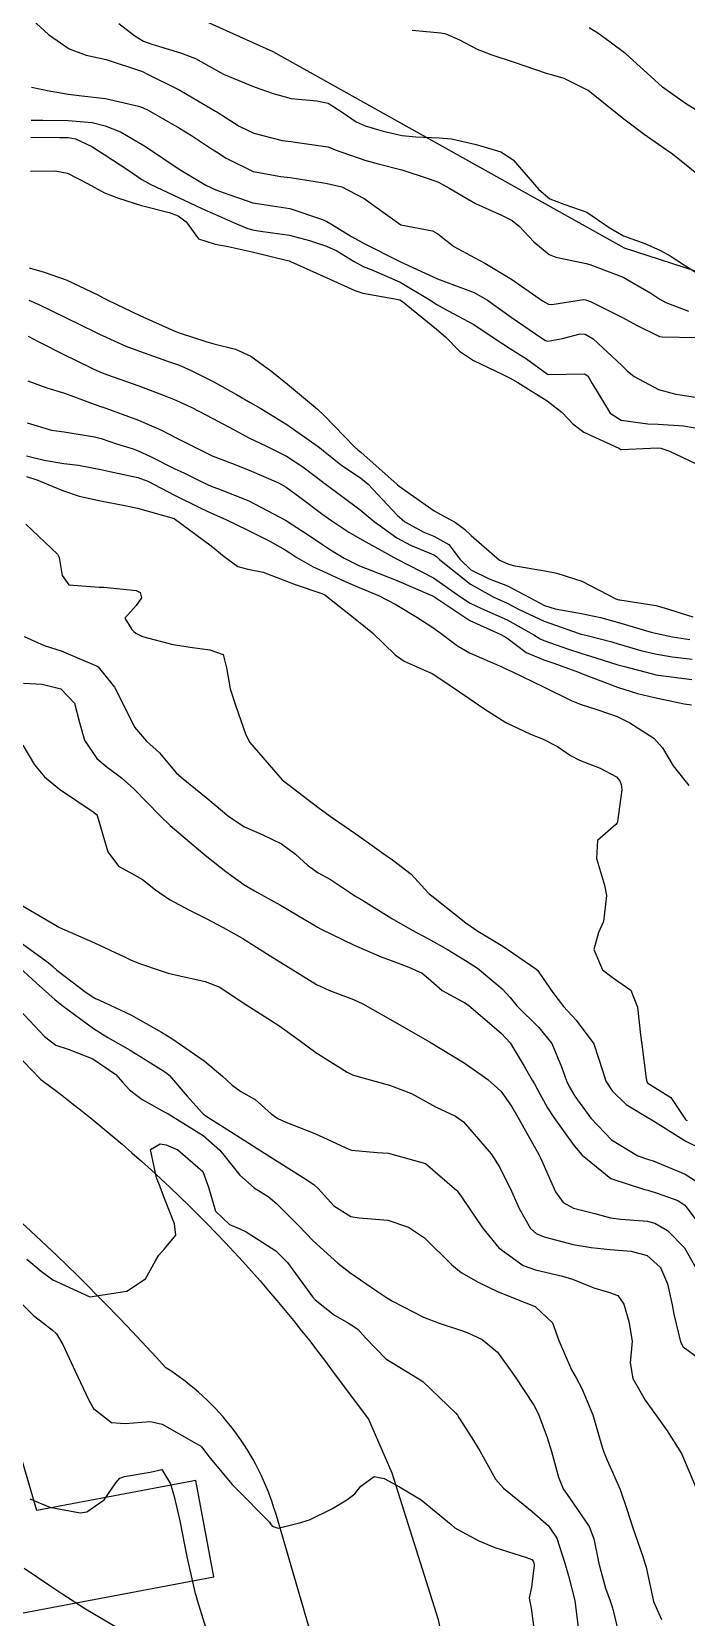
# Model space of a CAD drawing. Header units: metres. Extents: x 318500 to 325275, y 7408834 to 7428799.
# Drawn here: x 320989 to 321024.3, y 7424625.2 to 7424710.7 of the extents above; entities that cross this region are included whole.
import ezdxf

# ---------------------------------------------------------------- set-up
doc = ezdxf.new("R2010")
doc.units = ezdxf.units.M
doc.header["$MEASUREMENT"] = 0
for name, color, linetype in [('Curvas de Nivel 1m', 11, 'Continuous'), ('Curvas de Nivel 5m', 15, 'Continuous'), ('Edificações', 30, 'Continuous'), ('Hidrografia', 140, 'Continuous'), ('Vias Primárias', 230, 'Continuous')]:
    doc.layers.add(name, color=color, linetype=linetype)

msp = doc.modelspace()

# ---------------------------------------------------------------- linework, layer by layer
at = {"layer": 'Curvas de Nivel 1m', "flags": 128}
for points, elevation in [([(320993.724, 7424711.108), (320994.593, 7424710.447), (320995.066, 7424710.162), (320995.51, 7424709.988), (320997.057, 7424709.524), (320997.866, 7424709.222), (320999.043, 7424708.561), (320999.369, 7424708.385), (321001.03, 7424707.692), (321002.048, 7424707.326), (321003.021, 7424707.064), (321004.397, 7424706.942), (321005.018, 7424706.822), (321005.824, 7424706.298), (321006.521, 7424705.803), (321007.003, 7424705.588), (321007.971, 7424705.299), (321008.998, 7424705.068), (321009.741, 7424704.992), (321010.997, 7424704.944), (321011.66, 7424704.883), (321012.994, 7424704.59), (321014.314, 7424704.187), (321014.984, 7424703.755), (321016.373, 7424702.159), (321016.953, 7424701.652), (321017.71, 7424701.377), (321018.942, 7424700.937), (321020.16, 7424700.108), (321020.926, 7424699.67), (321022.083, 7424699.244), (321022.918, 7424698.879), (321023.437, 7424698.584), (321024.274, 7424698.05), (321024.904, 7424697.655)], 779), ([(321024.973, 7424702.936), (321023.562, 7424704.061), (321023.232, 7424704.306), (321022.994, 7424704.459), (321022.045, 7424705.129), (321021.008, 7424705.898), (321020.764, 7424706.102), (321019.031, 7424707.502), (321017.729, 7424708.14), (321017.043, 7424708.337), (321016.781, 7424708.417), (321015.052, 7424708.997), (321013.842, 7424709.408), (321013.063, 7424709.714), (321012.105, 7424710.214), (321011.376, 7424710.528), (321011.074, 7424710.589), (321009.544, 7424710.723)], 779), ([(320989.027, 7424707.669), (320990.073, 7424707.461), (320991.022, 7424707.293), (320991.735, 7424707.204), (320993.019, 7424707.064), (320994.798, 7424706.658), (320995.012, 7424706.583), (320995.305, 7424706.437), (320997, 7424705.465), (320997.648, 7424705.062), (320998.677, 7424704.395), (320998.987, 7424704.192), (320999.515, 7424703.849), (321000.972, 7424703.135), (321002.452, 7424702.86), (321002.967, 7424702.804), (321004.759, 7424702.517), (321004.963, 7424702.483), (321005.749, 7424702.298), (321006.951, 7424701.673), (321008.93, 7424700.26), (321010.628, 7424699.936), (321010.925, 7424699.776), (321011.785, 7424699.083), (321012.913, 7424698.479), (321013.461, 7424698.194), (321014.897, 7424697.335), (321016.561, 7424696.155), (321016.878, 7424695.984), (321017.057, 7424695.967), (321018.094, 7424696.132), (321018.765, 7424696.238), (321018.882, 7424696.222), (321019.153, 7424696.117), (321020.867, 7424695.254), (321021.623, 7424694.85), (321022.862, 7424694.244), (321023.01, 7424694.216), (321024.861, 7424694.188)], 781), ([(320989.004, 7424705.893), (320989.627, 7424705.89), (320991.004, 7424705.879), (320992.291, 7424705.768), (320993.001, 7424705.595), (320993.813, 7424705.273), (320994.992, 7424704.593), (320995.215, 7424704.438), (320996.973, 7424703.26), (320998.413, 7424702.398), (320998.956, 7424702.15), (320999.348, 7424701.99), (321000.946, 7424701.436), (321002.01, 7424701.283), (321002.942, 7424701.144), (321004.708, 7424700.539), (321004.932, 7424700.438), (321005.147, 7424700.307), (321006.263, 7424699.629), (321006.92, 7424699.266), (321008.91, 7424698.26), (321010.897, 7424697.352), (321012.258, 7424696.841), (321012.886, 7424696.603), (321013.593, 7424696.193), (321014.867, 7424695.285), (321016.517, 7424694.155), (321016.725, 7424694.028), (321016.848, 7424693.992), (321017.648, 7424694.138), (321018.598, 7424694.38), (321018.854, 7424694.362), (321019.294, 7424694.116), (321020.836, 7424692.676), (321021.132, 7424692.393), (321021.508, 7424692.09), (321022.82, 7424691.381), (321023.752, 7424691.12), (321024.814, 7424690.97)], 782), ([(320988.995, 7424704.985), (320990.534, 7424704.965), (320990.995, 7424704.959), (320991.396, 7424704.896), (320992.284, 7424704.481), (320992.983, 7424704.031), (320994.207, 7424703.216), (320994.964, 7424702.708), (320995.447, 7424702.435), (320996.95, 7424701.726), (320998.212, 7424701.13), (320998.936, 7424700.805), (320999.908, 7424700.375), (321000.631, 7424700.068), (321000.926, 7424699.984), (321001.365, 7424699.916), (321002.924, 7424699.693), (321004.006, 7424699.409), (321004.918, 7424699.112), (321005.472, 7424698.858), (321006.406, 7424698.288), (321006.906, 7424698.013), (321007.335, 7424697.845), (321008.894, 7424697.163), (321010.454, 7424696.236), (321010.876, 7424695.955), (321011.48, 7424695.612), (321012.86, 7424694.886), (321013.909, 7424694.189), (321014.844, 7424693.569), (321015.7, 7424693.028), (321016.831, 7424692.211), (321016.876, 7424692.195), (321018.831, 7424692.232), (321019.007, 7424692.118), (321019.245, 7424691.695), (321020.204, 7424690.106), (321020.796, 7424689.719), (321022.241, 7424689.525), (321022.794, 7424689.517), (321024.162, 7424689.418), (321024.793, 7424689.317)], 783), ([(320988.969, 7424703.151), (320990.302, 7424703.175), (320990.968, 7424703.035), (320992.043, 7424702.484), (320992.953, 7424701.987), (320993.708, 7424701.699), (320994.943, 7424701.289), (320996.445, 7424700.917), (320996.935, 7424700.745), (320997.351, 7424700.414), (320998.021, 7424699.503), (320998.918, 7424699.211), (320999.625, 7424699.087), (321000.914, 7424698.801), (321002.814, 7424698.341), (321002.91, 7424698.309), (321002.973, 7424698.275), (321004.897, 7424697.423), (321006.456, 7424696.717), (321006.884, 7424696.576), (321008.606, 7424696.263), (321008.879, 7424696.214), (321009.019, 7424696.116), (321010.856, 7424694.639), (321011.334, 7424694.223), (321012.085, 7424693.454), (321012.837, 7424692.942), (321014.426, 7424692.184), (321014.827, 7424691.992), (321015.236, 7424691.761), (321016.809, 7424690.761), (321017.614, 7424690.138), (321018.188, 7424689.523), (321018.79, 7424689.076), (321020.67, 7424688.212), (321020.781, 7424688.152), (321020.823, 7424688.142), (321022.782, 7424688.231), (321022.932, 7424688.218), (321023.398, 7424688.061), (321024.771, 7424687.411)], 784), ([(320988.875, 7424696.194), (320989.425, 7424695.962), (320990.862, 7424695.268), (320992.468, 7424694.476), (320992.726, 7424694.349), (320992.848, 7424694.288), (320994.115, 7424693.723), (320994.84, 7424693.442), (320996.345, 7424692.914), (320996.833, 7424692.738), (320997.065, 7424692.649), (320997.625, 7424692.408), (320998.821, 7424691.809), (321000.064, 7424691.118), (321000.805, 7424690.686), (321001.375, 7424690.354), (321002.787, 7424689.497), (321004.466, 7424688.315), (321004.641, 7424688.184), (321004.768, 7424688.075), (321005.75, 7424687.286), (321006.753, 7424686.623), (321007.167, 7424686.276), (321008.725, 7424684.599), (321009.144, 7424684.254), (321010.159, 7424683.683), (321010.712, 7424683.468), (321011.514, 7424683.024), (321012.122, 7424682.209), (321012.692, 7424681.659), (321013.691, 7424681.184), (321014.679, 7424680.8), (321015.863, 7424680.162), (321016.664, 7424679.746), (321017.239, 7424679.564), (321018.658, 7424679.305), (321019.681, 7424679.084), (321020.651, 7424678.821), (321022.415, 7424678.302), (321022.643, 7424678.244), (321023.57, 7424678.056), (321024.493, 7424677.897)], 786), ([(320988.847, 7424694.248), (320989.384, 7424693.975), (320990.837, 7424693.24), (320991.331, 7424692.989), (320992.381, 7424692.477), (320992.827, 7424692.283), (320993.117, 7424692.175), (320994.817, 7424691.575), (320996.172, 7424691.064), (320996.806, 7424690.805), (320997.666, 7424690.407), (320998.792, 7424689.824), (320999.947, 7424689.208), (321000.776, 7424688.763), (321001.645, 7424688.351), (321002.764, 7424687.79), (321003.64, 7424687.208), (321004.751, 7424686.362), (321004.779, 7424686.339), (321004.829, 7424686.309), (321006.729, 7424684.9), (321007.496, 7424684.272), (321008.711, 7424683.387), (321009.446, 7424682.988), (321010.702, 7424682.468), (321010.853, 7424682.379), (321011.01, 7424682.225), (321012.68, 7424680.889), (321013.946, 7424680.187), (321014.665, 7424679.857), (321015.308, 7424679.522), (321016.651, 7424678.889), (321018.541, 7424678.222), (321018.641, 7424678.195), (321018.961, 7424678.117), (321020.305, 7424677.772), (321020.636, 7424677.676), (321021.865, 7424677.315), (321022.631, 7424677.131), (321023.548, 7424676.975), (321024.628, 7424676.838)], 787), ([(320988.82, 7424691.855), (320989.859, 7424691.465), (320990.81, 7424691.18), (320992.743, 7424690.471), (320992.8, 7424690.452), (320992.827, 7424690.443), (320994.789, 7424689.735), (320996.025, 7424689.184), (320996.776, 7424688.802), (320997.538, 7424688.408), (320998.366, 7424687.996), (320998.764, 7424687.813), (320999.796, 7424687.41), (321000.757, 7424687.041), (321002.343, 7424686.344), (321002.747, 7424686.112), (321003.483, 7424685.585), (321004.725, 7424684.647), (321005.216, 7424684.303), (321006.125, 7424683.699), (321006.711, 7424683.343), (321008.7, 7424682.26), (321010.685, 7424681.224), (321012.143, 7424680.208), (321012.665, 7424679.864), (321013.274, 7424679.58), (321014.652, 7424678.959), (321016.095, 7424678.158), (321016.431, 7424677.946), (321016.637, 7424677.85), (321017.91, 7424677.409), (321018.63, 7424677.169), (321019.441, 7424676.925), (321020.624, 7424676.548), (321020.972, 7424676.443), (321022.423, 7424676.073), (321022.619, 7424676.022), (321022.678, 7424676.01), (321024.616, 7424675.753)], 788), ([(320988.786, 7424689.584), (320990.106, 7424689.181), (320990.779, 7424689.092), (320992.419, 7424688.832), (320992.774, 7424688.741), (320993.597, 7424688.458), (320994.498, 7424688.175), (320994.766, 7424688.078), (320995.432, 7424687.764), (320996.757, 7424687.112), (320997.225, 7424686.883), (320998.208, 7424686.398), (320998.746, 7424686.153), (320999.109, 7424686.02), (321000.735, 7424685.381), (321002.72, 7424684.34), (321003.926, 7424683.539), (321004.707, 7424683.034), (321005.146, 7424682.745), (321005.867, 7424682.292), (321006.694, 7424681.875), (321007.346, 7424681.617), (321008.683, 7424681.105), (321010.634, 7424680.268), (321010.67, 7424680.25), (321010.697, 7424680.23), (321012.651, 7424678.926), (321014.321, 7424678.183), (321014.638, 7424677.997), (321015.674, 7424677.208), (321016.627, 7424676.805), (321017.126, 7424676.644), (321018.549, 7424676.121), (321018.62, 7424676.091), (321018.666, 7424676.073), (321020.609, 7424675.334), (321021.685, 7424675.002), (321022.601, 7424674.771), (321024.197, 7424674.445), (321024.595, 7424674.382)], 789), ([(320988.752, 7424686.687), (320989.312, 7424686.514), (320990.741, 7424685.914), (320991.594, 7424685.63), (320992.734, 7424685.38), (320994.048, 7424685.132), (320994.728, 7424684.98), (320996.72, 7424684.42), (320998.699, 7424682.961), (320999.408, 7424682.379), (321000.148, 7424681.832), (321000.683, 7424681.699), (321001.505, 7424681.529), (321002.678, 7424681.094), (321003.226, 7424680.879), (321004.671, 7424680.391), (321004.839, 7424680.307), (321006.649, 7424678.872), (321007.397, 7424678.272), (321008.628, 7424677.086), (321009.104, 7424676.732), (321010.24, 7424676.236), (321010.618, 7424676.067), (321011.034, 7424675.804), (321012.598, 7424674.742), (321013.396, 7424674.192), (321014.579, 7424673.435), (321015.92, 7424672.809), (321016.566, 7424672.544), (321017.374, 7424672.138), (321018.073, 7424671.645), (321018.553, 7424671.4), (321019.678, 7424670.979), (321020.544, 7424670.505), (321020.73, 7424670.285), (321020.804, 7424670.096), (321020.829, 7424669.802), (321020.611, 7424668.098), (321020.589, 7424668.018), (321020.507, 7424667.93), (321019.53, 7424667.074), (321019.465, 7424666.11), (321019.901, 7424664.67), (321020.005, 7424664.105), (321019.845, 7424662.7), (321019.585, 7424662.108), (321019.33, 7424661.197), (321019.801, 7424660.106), (321020.395, 7424659.649), (321021.317, 7424659.014), (321021.69, 7424658.08), (321021.845, 7424656.59), (321021.913, 7424656.077), (321022.142, 7424654.253), (321022.18, 7424654.072), (321022.239, 7424653.991), (321022.319, 7424653.944), (321023.477, 7424653.218), (321024.263, 7424652.041), (321024.299, 7424652.006), (321024.366, 7424651.972)], 791), ([(320988.714, 7424684.13), (320990.42, 7424682.503), (320990.506, 7424682.319), (320990.679, 7424681.363), (320991.034, 7424680.847), (320992.673, 7424680.735), (320992.927, 7424680.721), (320994.671, 7424680.54), (320994.874, 7424680.438), (320994.952, 7424680.151), (320994.659, 7424679.739), (320994.051, 7424679.047), (320994.431, 7424678.443), (320994.532, 7424678.335), (320994.638, 7424678.248), (320995.008, 7424678.065), (320996.632, 7424677.644), (320997.707, 7424677.48), (320998.63, 7424677.354), (320999.347, 7424677.099), (320999.536, 7424676.376), (320999.736, 7424675.24), (321000.02, 7424674.369), (321000.566, 7424672.764), (321000.785, 7424672.358), (321002.54, 7424670.34), (321004.518, 7424668.823), (321005.239, 7424668.299), (321006.497, 7424667.44), (321008.138, 7424666.263), (321008.478, 7424666.029), (321009.483, 7424665.258), (321010.427, 7424664.23), (321010.46, 7424664.2), (321010.6, 7424664.085), (321012.436, 7424662.63), (321013.081, 7424662.193), (321014.418, 7424661.38), (321016.208, 7424660.153), (321016.305, 7424660.058), (321016.398, 7424659.923), (321017.124, 7424658.875), (321017.689, 7424658.13), (321018.369, 7424657.393), (321019.336, 7424656.11), (321019.817, 7424654.616), (321019.979, 7424654.103), (321020.315, 7424653.578), (321021.067, 7424652.848), (321022.3, 7424652.11), (321022.324, 7424652.093), (321022.356, 7424652.069), (321024.283, 7424650.874), (321026.017, 7424650.023)], 792), ([(320988.633, 7424678.059), (320989.71, 7424677.587), (320990.622, 7424677.288), (320992.563, 7424676.47), (320992.61, 7424676.439), (320993.491, 7424675.345), (320993.951, 7424674.45), (320994.571, 7424673.185), (320995.225, 7424672.433), (320995.924, 7424671.797), (320996.546, 7424671.046), (320996.839, 7424670.703), (320997.197, 7424670.403), (320998.524, 7424669.326), (320999.65, 7424668.373), (321000.502, 7424667.812), (321001.452, 7424667.394), (321002.488, 7424666.895), (321003.252, 7424666.328), (321003.889, 7424665.734), (321004.47, 7424665.336), (321005.132, 7424664.965), (321006.168, 7424664.284), (321006.457, 7424664.09), (321006.912, 7424663.817), (321008.439, 7424662.871), (321009.536, 7424662.243), (321010.423, 7424661.769), (321011.438, 7424661.192), (321012.406, 7424660.612), (321013.054, 7424660.193), (321014.389, 7424659.077), (321014.812, 7424658.601), (321015.182, 7424658.168), (321016.363, 7424656.99), (321017.06, 7424656.139), (321017.587, 7424654.875), (321017.852, 7424654.127), (321018.003, 7424653.811), (321018.312, 7424653.29), (321019.164, 7424652.111), (321020.283, 7424650.937), (321021.702, 7424650.079), (321022.267, 7424649.882), (321022.525, 7424649.807), (321024.256, 7424649.095), (321025.88, 7424648.024)], 793), ([(320988.6, 7424675.559), (320989.594, 7424675.499), (320990.597, 7424675.24), (320991.347, 7424674.482), (320991.613, 7424673.441), (320991.874, 7424672.477), (320992.55, 7424671.496), (320993.107, 7424671.023), (320993.879, 7424670.45), (320994.531, 7424669.848), (320995.931, 7424668.419), (320996.502, 7424667.883), (320998.256, 7424666.392), (320998.478, 7424666.212), (320999.504, 7424665.408), (321000.463, 7424664.7), (321001.041, 7424664.354), (321002.449, 7424663.595), (321004.208, 7424662.539), (321004.431, 7424662.405), (321004.599, 7424662.307), (321006.417, 7424661.433), (321007.867, 7424660.806), (321008.405, 7424660.6), (321009.354, 7424660.246), (321010.079, 7424659.917), (321010.394, 7424659.654), (321011.155, 7424658.985), (321012.381, 7424658.321), (321012.569, 7424658.198), (321014.357, 7424656.678), (321014.821, 7424656.173), (321015.581, 7424654.912), (321016.006, 7424654.155), (321016.122, 7424653.957), (321016.315, 7424653.623), (321016.835, 7424652.671), (321017.165, 7424652.137), (321018.277, 7424650.608), (321018.695, 7424650.116), (321020.251, 7424648.854), (321022.057, 7424648.258), (321022.242, 7424648.218), (321022.733, 7424648.063), (321023.863, 7424647.672), (321024.234, 7424647.412), (321025.281, 7424646.029)], 794), ([(320988.446, 7424663.598), (320990.348, 7424662.491), (320990.429, 7424662.438), (320990.533, 7424662.384), (320992.416, 7424661.557), (320994.071, 7424660.779), (320994.403, 7424660.626), (320994.899, 7424660.433), (320996.02, 7424660.039), (320996.395, 7424659.926), (320997.02, 7424659.778), (320998.391, 7424659.475), (320999.175, 7424659.166), (321000.38, 7424658.36), (321002.361, 7424657.094), (321003.448, 7424656.319), (321004.34, 7424655.639), (321006.028, 7424654.581), (321006.322, 7424654.445), (321006.874, 7424654.274), (321008.316, 7424653.879), (321009.5, 7424653.43), (321010.308, 7424652.984), (321010.79, 7424652.708), (321011.866, 7424652.207), (321012.296, 7424651.911), (321013.789, 7424650.185), (321014.259, 7424649.451), (321014.883, 7424648.17), (321015.312, 7424647.245), (321015.911, 7424646.155), (321016.216, 7424645.885), (321016.647, 7424645.709), (321018.208, 7424645.303), (321019.183, 7424645.133), (321020.204, 7424645.024), (321021.346, 7424644.94), (321022.2, 7424644.708), (321022.927, 7424644.059), (321023.306, 7424643.182), (321023.543, 7424642.049), (321023.648, 7424641.541), (321024.005, 7424640.042), (321024.136, 7424639.782), (321025.026, 7424639.131)], 796), ([(320988.416, 7424661.584), (320989.925, 7424660.497), (320990.177, 7424660.273), (320990.396, 7424660.083), (320991.977, 7424658.881), (320992.381, 7424658.614), (320992.474, 7424658.562), (320992.686, 7424658.465), (320994.369, 7424657.674), (320996.032, 7424656.738), (320996.352, 7424656.552), (320996.578, 7424656.408), (320998.332, 7424655.199), (320999.324, 7424654.375), (320999.832, 7424653.884), (321000.312, 7424653.545), (321001.078, 7424653.119), (321001.946, 7424652.335), (321002.296, 7424652.081), (321002.735, 7424651.884), (321004.285, 7424651.277), (321006.117, 7424650.438), (321006.272, 7424650.383), (321007.651, 7424650.259), (321008.269, 7424650.213), (321008.31, 7424650.209), (321010.261, 7424649.663), (321011.943, 7424648.204), (321012.076, 7424648.04), (321012.236, 7424647.82), (321013.323, 7424646.189), (321014.204, 7424645.115), (321015.522, 7424644.16), (321016.187, 7424643.924), (321017.644, 7424643.59), (321018.18, 7424643.423), (321019.321, 7424642.96), (321020.169, 7424642.717), (321020.623, 7424642.549), (321020.938, 7424642.088), (321021.212, 7424641.146), (321021.4, 7424640.081), (321021.279, 7424638.926), (321021.435, 7424638.08), (321022.092, 7424636.899), (321022.712, 7424636.061), (321023.281, 7424635.261), (321024.06, 7424634.04), (321024.899, 7424632.031)], 797), ([(320988.397, 7424660.214), (320989.276, 7424659.394), (320990.3, 7424658.491), (320990.379, 7424658.428), (320990.659, 7424658.204), (320992.357, 7424656.943), (320993.141, 7424656.458), (320994.34, 7424655.78), (320996.014, 7424654.725), (320996.322, 7424654.523), (320996.456, 7424654.409), (320997.416, 7424653.292), (320998.215, 7424652.391), (320998.299, 7424652.318), (320998.526, 7424652.157), (321000.28, 7424651.043), (321001.388, 7424650.343), (321002.262, 7424649.785), (321003.656, 7424648.909), (321004.243, 7424648.529), (321004.467, 7424648.307), (321005.312, 7424647.375), (321006.225, 7424646.802), (321006.677, 7424646.726), (321008.224, 7424646.616), (321009.339, 7424646.239), (321010.211, 7424645.651), (321011.682, 7424644.208), (321012.184, 7424643.79), (321013.102, 7424643.261), (321014.169, 7424642.752), (321015.666, 7424642.155), (321016.158, 7424641.957), (321017.097, 7424641.083), (321017.437, 7424640.131), (321018.116, 7424638.549), (321018.373, 7424638.117), (321018.68, 7424637.536), (321019.28, 7424636.108), (321019.785, 7424634.38), (321019.873, 7424634.102), (321020.054, 7424633.679), (321020.751, 7424632.083), (321021.126, 7424630.972), (321021.413, 7424630.076), (321021.985, 7424628.422), (321022.103, 7424628.068), (321022.142, 7424627.903), (321022.541, 7424626.061), (321022.973, 7424625.087)], 798), ([(320988.371, 7424657.942), (320989.723, 7424656.499), (320990.343, 7424656.033), (320991.001, 7424655.822), (320992.333, 7424655.309), (320993.563, 7424654.451), (320993.921, 7424654.051), (320994.312, 7424653.626), (320994.993, 7424653.116), (320996.254, 7424652.411), (320996.3, 7424652.391), (320996.335, 7424652.374), (320998.282, 7424651.164), (320999.166, 7424650.377), (321000.25, 7424649.042), (321001.023, 7424648.348), (321001.78, 7424647.881), (321002.232, 7424647.513), (321003.405, 7424646.318), (321004.208, 7424645.491), (321005.535, 7424644.29), (321006.183, 7424643.786), (321007.668, 7424642.757), (321008.163, 7424642.443), (321008.484, 7424642.247), (321010.152, 7424641.383), (321010.987, 7424641.056), (321012.145, 7424640.681), (321012.504, 7424640.555), (321013.302, 7424640.183), (321014.13, 7424639.485), (321015.096, 7424638.16), (321016.087, 7424636.631), (321016.339, 7424636.146), (321016.818, 7424634.889), (321017.042, 7424634.135), (321017.417, 7424632.751), (321017.674, 7424632.125), (321018.023, 7424631.635), (321019.084, 7424630.104), (321019.334, 7424629.441), (321019.604, 7424628.096), (321019.96, 7424626.778), (321020.2, 7424626.088), (321020.326, 7424625.706), (321020.729, 7424624.082)], 799), ([(320988.159, 7424642.436), (320989.124, 7424641.479), (320990.142, 7424640.697), (320990.375, 7424640.488), (320990.717, 7424639.899), (320991.371, 7424638.477), (320992.087, 7424636.939), (320992.36, 7424636.466), (320993.332, 7424635.71), (320994.072, 7424635.647), (320995.414, 7424635.761), (320996.072, 7424635.613), (320997.889, 7424634.564), (320998.061, 7424634.474), (320998.126, 7424634.454), (320998.183, 7424634.388), (320998.644, 7424633.789), (320999.842, 7424632.363), (321000.027, 7424632.158), (321001.854, 7424630.332), (321001.912, 7424630.244), (321001.998, 7424630.107), (321002.309, 7424630.015), (321003.541, 7424630.315), (321003.888, 7424630.425), (321004.002, 7424630.465), (321005.238, 7424631.066), (321006.019, 7424631.533), (321006.441, 7424631.856), (321006.776, 7424632.269), (321007.498, 7424632.798), (321008.036, 7424632.683), (321008.863, 7424632.242), (321010.02, 7424631.539), (321011.643, 7424630.205), (321011.829, 7424630.034), (321011.997, 7424629.932), (321013.128, 7424629.319), (321013.988, 7424628.959), (321015.705, 7424628.43), (321015.982, 7424628.318), (321016.065, 7424628.233), (321016.1, 7424628.148), (321016.12, 7424628.006), (321015.96, 7424626.821), (321015.849, 7424626.254), (321015.86, 7424626.151), (321015.945, 7424625.69), (321016.123, 7424624.338)], 801), ([(320988.926, 7424631.597), (320990.01, 7424631.131), (320991.647, 7424630.832), (320992.006, 7424630.889), (320992.938, 7424631.534), (320993.577, 7424632.447), (320993.783, 7424632.694), (320994.035, 7424632.784), (320995.427, 7424633.031), (320996.041, 7424633.173), (320996.509, 7424632.405), (320996.715, 7424631.708), (320997.026, 7424630.4), (320997.275, 7424629.109), (320997.414, 7424628.396), (320997.848, 7424626.495), (320997.871, 7424626.391), (320997.946, 7424626.12), (320998.497, 7424624.381)], 802), ([(320988.633, 7424627.847), (320989.957, 7424626.95), (320990.658, 7424626.483), (320991.938, 7424625.654), (320993.813, 7424624.551)], 803)]:
    msp.add_lwpolyline(points, dxfattribs=dict(at, elevation=elevation))
at = {"layer": 'Curvas de Nivel 5m', "flags": 128}
for points, elevation in [([(320989.078, 7424711.301), (320989.946, 7424710.511), (320991.059, 7424709.737), (320991.973, 7424709.406), (320993.05, 7424709.16), (320994.951, 7424708.532), (320995.041, 7424708.494), (320995.167, 7424708.439), (320997.026, 7424707.515), (320998.937, 7424706.391), (320998.984, 7424706.364), (320999.01, 7424706.344), (321000.208, 7424705.578), (321000.998, 7424705.194), (321002.532, 7424704.807), (321002.994, 7424704.741), (321003.36, 7424704.701), (321004.992, 7424704.468), (321005.108, 7424704.425), (321005.383, 7424704.304), (321006.982, 7424703.741), (321007.71, 7424703.542), (321008.974, 7424703.214), (321010.463, 7424702.742), (321010.965, 7424702.547), (321011.57, 7424702.221), (321012.948, 7424701.413), (321014.355, 7424700.77), (321014.935, 7424700.496), (321015.315, 7424700.174), (321016.093, 7424699.334), (321016.915, 7424698.66), (321017.276, 7424698.506), (321018.911, 7424698.171), (321019.111, 7424698.118), (321020.9, 7424697.444), (321022.398, 7424696.567), (321022.883, 7424696.243), (321023.206, 7424696.065), (321024.435, 7424695.606)], 780), ([(321025.014, 7424706.329), (321024.274, 7424706.799), (321023.034, 7424707.672), (321022.595, 7424708.077), (321021.06, 7424709.464), (321020.216, 7424710.109), (321019.552, 7424710.593), (321019.078, 7424710.881)], 780), ([(320988.901, 7424697.937), (320989.706, 7424697.704), (320990.892, 7424697.286), (320992.597, 7424696.474), (320992.878, 7424696.329), (320993.14, 7424696.202), (320994.864, 7424695.37), (320996.75, 7424694.522), (320996.851, 7424694.48), (320997.038, 7424694.417), (320998.41, 7424693.961), (320998.845, 7424693.84), (321000.02, 7424693.551), (321000.838, 7424693.184), (321001.975, 7424692.349), (321002.82, 7424691.662), (321004.432, 7424690.316), (321004.795, 7424689.981), (321006.424, 7424688.285), (321006.608, 7424688.122), (321006.767, 7424687.995), (321008.731, 7424686.26), (321008.75, 7424686.243), (321008.831, 7424686.177), (321010.729, 7424684.839), (321011.867, 7424684.213), (321012.364, 7424683.853), (321012.713, 7424683.507), (321014.247, 7424682.185), (321014.697, 7424681.99), (321014.972, 7424681.9), (321016.692, 7424681.604), (321017.343, 7424681.488), (321018.684, 7424681.05), (321020.519, 7424680.102), (321020.669, 7424680.049), (321020.733, 7424680.036), (321022.665, 7424679.73), (321023.114, 7424679.612), (321024.656, 7424679.128)], 785), ([(320988.763, 7424687.799), (320989.707, 7424687.564), (320990.759, 7424687.394), (320991.564, 7424687.294), (320992.756, 7424687.06), (320993.249, 7424686.957), (320994.752, 7424686.645), (320995.299, 7424686.435), (320996.739, 7424685.686), (320998.15, 7424684.977), (320998.725, 7424684.719), (320999.502, 7424684.378), (321000.711, 7424683.785), (321001.834, 7424683.217), (321002.696, 7424682.733), (321002.939, 7424682.581), (321003.327, 7424682.33), (321004.204, 7424681.829), (321004.689, 7424681.607), (321005.933, 7424681.04), (321006.676, 7424680.708), (321007.724, 7424680.269), (321008.663, 7424679.796), (321009.788, 7424679.108), (321010.645, 7424678.561), (321011.104, 7424678.223), (321011.981, 7424677.557), (321012.63, 7424677.193), (321014.37, 7424676.435), (321014.621, 7424676.304), (321014.705, 7424676.263), (321014.918, 7424676.176), (321016.608, 7424675.358), (321018.106, 7424674.618), (321018.594, 7424674.413), (321019.552, 7424674.11), (321020.585, 7424673.748), (321021.26, 7424673.409), (321022.568, 7424672.582), (321023.032, 7424672.063), (321023.6, 7424671.104), (321024.448, 7424670.041)], 790), ([(320988.557, 7424672.213), (320989.192, 7424671.156), (320989.731, 7424670.502), (320990.53, 7424669.843), (320992.404, 7424668.578), (320992.51, 7424668.497), (320992.535, 7424668.47), (320992.56, 7424668.418), (320993.137, 7424666.46), (320993.709, 7424665.688), (320994.468, 7424665.268), (320995, 7424664.966), (320995.7, 7424664.421), (320996.452, 7424663.9), (320997.503, 7424663.341), (320998.437, 7424662.859), (320999.356, 7424662.376), (321000.421, 7424661.786), (321001.889, 7424660.857), (321002.403, 7424660.531), (321002.728, 7424660.327), (321004.39, 7424659.313), (321005.075, 7424658.988), (321006.382, 7424658.509), (321006.885, 7424658.275), (321008.367, 7424657.423), (321010.212, 7424656.372), (321010.351, 7424656.298), (321010.478, 7424656.228), (321012.333, 7424655.083), (321013.624, 7424654.187), (321014.314, 7424653.555), (321014.892, 7424652.757), (321015.231, 7424652.166), (321016.272, 7424650.306), (321016.357, 7424650.149), (321016.449, 7424649.965), (321017.268, 7424648.135), (321017.667, 7424647.561), (321018.231, 7424647.256), (321019.374, 7424646.963), (321020.226, 7424646.743), (321020.79, 7424646.656), (321022.225, 7424646.556), (321022.611, 7424646.451), (321023.291, 7424646.054), (321024.206, 7424645.126), (321024.821, 7424644.034)], 795), ([(320988.774, 7424644.511), (320989.537, 7424643.856), (320990.174, 7424643.398), (320992.16, 7424642.47), (320994.165, 7424642.789), (320995.16, 7424643.44), (320995.714, 7424644.417), (320995.879, 7424644.73), (320996.2, 7424645.064), (320996.808, 7424645.807), (320996.736, 7424646.405), (320996.233, 7424647.69), (320996.026, 7424648.202), (320995.959, 7424648.414), (320995.769, 7424648.895), (320995.432, 7424650.423), (320995.964, 7424650.725), (320996.274, 7424650.675), (320996.912, 7424650.404), (320998.253, 7424649.232), (320998.564, 7424648.385), (320998.936, 7424647.088), (320999.703, 7424646.368), (321000.217, 7424646.157), (321000.593, 7424645.976), (321002.199, 7424644.962), (321002.827, 7424644.324), (321004.163, 7424642.478), (321004.305, 7424642.308), (321005.352, 7424641.492), (321006.148, 7424641.047), (321006.607, 7424640.736), (321007.032, 7424640.267), (321008.123, 7424639.133), (321009.598, 7424638.235), (321010.105, 7424637.912), (321011.895, 7424636.203), (321011.977, 7424636.1), (321012.077, 7424635.94), (321012.755, 7424634.878), (321013.186, 7424634.183), (321014.037, 7424632.644), (321014.452, 7424632.166), (321016.011, 7424630.897), (321016.889, 7424630.137), (321017.338, 7424629.474), (321017.773, 7424628.123), (321017.97, 7424627.435), (321018.297, 7424626.115), (321018.48, 7424624.656)], 800)]:
    msp.add_lwpolyline(points, dxfattribs=dict(at, elevation=elevation))
at = {"layer": 'Edificações'}
msp.add_lwpolyline([(320976.584, 7424623.182), (320998.856, 7424627.383), (320997.876, 7424632.576), (320989.307, 7424630.959), (320987.533, 7424637.024)], dxfattribs=at)
at = {"layer": 'Hidrografia'}
msp.add_lwpolyline([(321463.797, 7424522.894), (321400.221, 7424596.461), (321385.454, 7424615.671), (321381.892, 7424620.774), (321373.84, 7424628.043), (321356.674, 7424645.727), (321344.01, 7424656.501), (321316.46, 7424673.103), (321287.818, 7424682.345), (321209.658, 7424698.504), (321192.746, 7424703.546), (321177.348, 7424702.79), (321166.242, 7424700.773), (321147.562, 7424696.488), (321096.769, 7424687.926), (321074.753, 7424687.907), (321049.763, 7424689.672), (321020.987, 7424698.999), (321002.055, 7424709.588), (320974.399, 7424722.033), (320937.041, 7424734.89), (320929.467, 7424739.782)], dxfattribs=at)
at = {"layer": 'Vias Primárias'}
for points in [[(320847.495, 7424714.295, -0.02148), (320898.689, 7424697.213, -0.016568), (320946.481, 7424677.112, 0.021634), (320968.169, 7424668.247, -0.119261), (320989.53, 7424654.186, -0.075795), (321005.282, 7424638.424), (321007.176, 7424635.879), (321008.435, 7424632.987), (321010.933, 7424625.091), (321024.692, 7424558.1, 0.251933), (321034.592, 7424546.254, 0.124923), (321048.625, 7424544.384), (321080.701, 7424551.728, 0.170016), (321107.48, 7424568.587), (321135.727, 7424593.976), (321146.379, 7424601.82), (321150.734, 7424604.41, -0.110904), (321167.175, 7424609.78), (321201.661, 7424617.874, 0.085974), (321221.849, 7424626.458, -0.02468)], [(321217.71, 7424617.147, -0.123232), (321205.93, 7424612.914), (321161.276, 7424602.8, 0.163541), (321141.699, 7424590.879, -0.04076), (321114.163, 7424563.105, -0.078509), (321087.121, 7424546.468, -0.083182), (321052.687, 7424538.448, -0.071826), (321032.635, 7424540.066, -0.168034), (321026.686, 7424543.77, 0.001885), (321022.259, 7424549.193, -0.178933), (321016.249, 7424566.492), (321010.882, 7424593.408), (321006.356, 7424616.504), (321002.183, 7424630.809, 0.183577), (320996.26, 7424638.651, 0.106047), (320956.848, 7424667.109, 0.45469), (320942.679, 7424664.772), (320945.382, 7424640.476), (320951.154, 7424606.834), (320956.928, 7424573.066, -0.148837), (320954.499, 7424553.914, 0.047026), (320945.453, 7424527.305, 0.072661), (320943.027, 7424500, 0.033477), (320945.108, 7424483.213, -1.414823)]]:
    msp.add_lwpolyline(points, format="xyb", dxfattribs=at)

doc.saveas('drawing.dxf')
